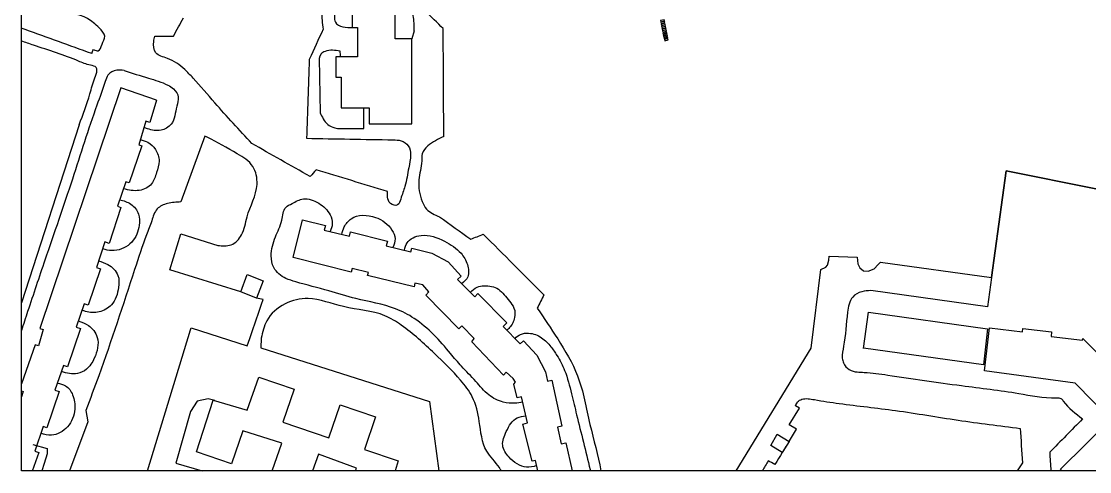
# Model space of a CAD drawing. Header units: millimetres. Extents: x 90409 to 691707, y 23091 to 490317.
# Drawn here: x 90409 to 466653, y 23091 to 181533 of the extents above; entities that cross this region are included whole.
import ezdxf

# ---------------------------------------------------------------- set-up
doc = ezdxf.new("R2010")
doc.units = ezdxf.units.MM
for name, color, linetype in [('дома', 253, 'Continuous'), ('дороги', 9, 'Continuous'), ('рамка', 250, 'Continuous')]:
    doc.layers.add(name, color=color, linetype=linetype)
doc.layers.add('дорожки', color=252, linetype='Continuous', transparency=0.5)

msp = doc.modelspace()

# ---------------------------------------------------------------- linework, layer by layer
at = {"layer": 'дома'}
for points in [[(203094, 151087), (212913, 151087), (212913, 145472), (227954, 145472), (227954, 175434), (222039, 175434), (222039, 186695), (206946, 186695), (206946, 179356), (208807, 179356), (208807, 169049), (201109, 169049), (201109, 161911), (203021, 161911), (203021, 151087), (203094, 151087)], [(137959, 153765), (125386, 158135), (96971, 73427), (98113, 73098), (96455, 67340), (95261, 67684), (90409, 53999)], [(137959, 153765), (135639, 145950), (134249, 146362), (131743, 138097), (132787, 137780), (128390, 124731), (127222, 125125), (124250, 116501), (125500, 116070), (121360, 103425), (119765, 103947), (116817, 94942), (118297, 94457), (113906, 81688), (112531, 82161), (109731, 73965), (111196, 73465), (106676, 59965), (105258, 60440), (102249, 51751), (103674, 51257), (99398, 38480), (98082, 38921), (95175, 30234), (96526, 29781), (94230, 23245)], [(186178, 98497), (189433, 111676), (197480, 109688), (197090, 108108), (205925, 105926), (206295, 107421), (219330, 104202), (218933, 102596), (227596, 100456), (227913, 101740), (234971, 100024), (240744, 96921), (245249, 91895), (243964, 90743), (250063, 84640), (251168, 85744), (261335, 75398), (260084, 74168), (266134, 68011), (267272, 69129), (271970, 64111), (274989, 58238), (275679, 54979), (277192, 55299), (280732, 39040), (279223, 38711), (280496, 32864), (282218, 33239), (284364, 23385)], [(272260, 23385), (271480, 26982), (270265, 26718), (267049, 39801), (268684, 40202), (266589, 49371), (264991, 49006), (263880, 53868), (264488, 54548), (263570, 55909), (261143, 58068), (260244, 57058), (249095, 68733), (249887, 69945), (245496, 74407), (244464, 73392), (232809, 85236), (233892, 86301), (231756, 88859), (228999, 89461), (228695, 88067), (212368, 92108), (212625, 93147), (206904, 94562), (206580, 93251), (186178, 98497)], [(169892, 92419), (175555, 90253), (173235, 84187), (167657, 86320), (169892, 92419)], [(387007, 66392), (388807, 79187), (430702, 73296), (429284, 60630), (387032, 66571)], [(429600, 58526), (431400, 73672), (442983, 72296), (443126, 73500), (453265, 72296), (453069, 70648), (464188, 69327), (464239, 69967), (492948, 41455), (476253, 24415), (477604, 23091)], [(456898, 23385), (456386, 23931), (474084, 41438), (461604, 54223), (429600, 58526)], [(152073, 30030), (158007, 48268), (169993, 44684), (173998, 56354), (186483, 52068), (182505, 40477), (198654, 34940), (202641, 46571), (215173, 42313), (211288, 30880), (223156, 26847), (222009, 23385)], [(90409, 51523), (91085, 51283), (90409, 49377)], [(178787, 23385), (182102, 33134), (168423, 37424), (164448, 25849), (152073, 30030)], [(354352, 32250), (356601, 36305), (360804, 33726), (358383, 29778), (354352, 32250)], [(208076, 23385), (208426, 24327), (195102, 29271), (192918, 23385)]]:
    msp.add_lwpolyline(points, dxfattribs=at)
at = {"layer": 'дороги'}
for points in [[(228753, 178226), (227954, 175434)], [(110764, 145172), (90409, 82546)], [(155904, 140791), (155051, 141179), (146607, 117979)], [(542323, 23385), (500457, 116318), (437267, 128948), (432080, 91429)], [(432080, 91429), (437267, 128948), (500457, 116318), (531944, 46424), (542323, 23385)], [(167657, 86320), (142660, 94083), (146595, 106754), (159587, 102719)], [(342115, 23385), (368580, 66521), (372007, 94183), (373769, 95035), (374338, 95774), (374793, 97535), (374975, 98890), (384744, 98558)], [(384744, 98558), (384971, 96171), (385767, 94751), (387018, 93785), (388610, 93671), (390771, 94410), (392193, 95944), (393014, 96830), (432080, 91429), (430655, 81121), (389585, 86799)], [(175628, 83699), (173235, 84187)], [(134880, 23385), (149927, 72989), (150159, 73748), (169910, 67307), (170921, 69976)], [(174907, 70039), (174703, 66620), (234151, 47812), (237388, 23385)], [(158528, 48145), (156193, 48694), (152348, 47871), (150013, 44303), (144794, 26050), (154116, 23385)], [(360951, 33966), (363426, 38001), (360858, 39576), (364436, 45409), (363085, 46238)], [(113098, 44568), (113827, 40590), (107408, 23385)], [(94428, 32603), (99547, 31257), (99547, 29372), (98470, 25962), (97656, 23385)]]:
    msp.add_lwpolyline(points, dxfattribs=at)
for points in [[(232654, 185202), (230961, 188983), (227864, 193110), (223321, 195173), (216403, 195689), (208763, 196102), (204323, 195895), (199470, 193213), (196992, 188880), (196269, 184959), (196682, 178769)], [(228753, 178226), (228727, 180267), (227907, 185609), (224901, 190440), (220524, 191158), (215820, 191745), (210854, 191745), (206085, 191680), (202557, 190113), (200858, 186131), (200662, 183258), (200989, 181234), (203667, 179668), (206946, 179356)], [(238977, 178986), (232654, 185202)], [(143988, 176333), (147502, 182783)], [(196682, 178769), (191830, 168143)], [(239185, 140968), (238977, 178986)], [(171530, 138596), (158543, 152862), (150875, 161583), (147939, 164599), (141821, 168511), (137742, 170468), (137008, 174462), (137416, 176336)], [(137416, 176336), (143988, 176333)], [(115204, 170206), (115778, 171682)], [(202670, 171097), (197402, 170985), (195944, 170089), (195328, 166336)], [(191830, 168143), (190833, 140381)], [(195328, 166336), (195659, 149350)], [(195659, 149350), (196733, 147252), (198296, 145273), (200798, 144058), (204446, 143780), (211083, 143780)], [(159587, 102719), (164279, 102916), (167955, 106415), (169880, 112712), (173405, 124172), (171916, 130497), (166454, 134962), (155904, 140791)], [(190833, 140381), (221329, 139860)], [(221329, 139860), (224214, 139507), (226675, 137776), (227496, 134498), (226858, 130035), (225490, 123477), (224032, 119014), (222938, 116919), (220386, 117466), (219383, 119652), (219383, 121655)], [(239185, 140968), (233511, 137685), (231597, 134953), (231415, 132403), (230413, 125754), (231597, 118194), (233147, 115462), (237690, 112734)], [(192130, 126938), (171530, 138596)], [(194227, 129306), (192130, 126938)], [(219383, 121655), (194227, 129306)], [(146607, 117979), (141878, 117439), (138263, 115549), (136312, 111329), (134482, 106436), (130284, 94228), (117643, 56821), (113098, 44568)], [(237690, 112734), (248703, 104911)], [(248703, 104911), (253112, 106616)], [(253112, 106616), (274443, 85301)], [(389585, 86799), (386434, 86384), (383202, 84503), (381382, 79172), (380003, 67196), (379553, 63000), (380003, 61351), (382002, 59003), (384802, 58154), (387252, 58004), (395537, 57079), (421535, 53359), (441666, 50585), (454983, 49044), (456491, 48856), (457371, 47914), (464158, 41634)], [(170921, 69976), (175628, 83699)], [(274443, 85301), (272105, 80643)], [(363085, 46238), (363817, 47632), (365293, 48543), (369722, 48413), (378448, 47068), (398332, 44591), (420313, 41207), (442227, 38321)], [(464158, 41634), (452579, 29892)], [(442227, 38321), (442953, 26235)], [(360951, 33966), (355814, 25590)], [(355814, 25590), (353490, 26912)]]:
    msp.add_spline(points, degree=3, dxfattribs=at)
for points, knots in [([(115778, 171682), (116415, 171372), (117990, 170605), (118715, 173798), (120559, 176446), (117297, 179848), (112506, 183888), (102162, 185445), (94655, 188428), (90409, 190030)], [0, 0, 0, 0, 1791.7614735, 4435.5985807, 7391.3737868, 10938.7586108, 16253.9802845, 26970.8783188, 40675.1210033, 40675.1210033, 40675.1210033, 40675.1210033]), ([(115204, 170206), (107401, 173039), (99144, 176036), (90863, 178974), (90409, 179135)], [0, 0, 0, 0, 24907.1480186, 26353.7699518, 26353.7699518, 26353.7699518, 26353.7699518]), ([(110764, 145172), (112136, 148766), (114206, 154189), (115747, 160713), (117217, 163668), (116778, 165773), (113790, 166136), (107016, 169167), (98582, 171839), (91831, 174120), (90409, 174613)], [0, 0, 0, 0, 11506.2025729, 17364.3452621, 20179.7869756, 21118.2191149, 23259.5079108, 27791.8225557, 44567.8522958, 49079.1600471, 49079.1600471, 49079.1600471, 49079.1600471]), ([(126607, 164265), (125749, 164379), (123706, 164649), (120773, 163150), (119360, 158261), (114779, 146358), (108270, 125086), (99824, 101032), (93876, 83232), (91145, 74941), (90409, 72694)], [0, 0, 0, 0, 2587.0577226, 6157.2023078, 8589.1265131, 17432.7122328, 44839.811178, 74938.0639129, 94032.4231519, 101124.0095242, 101124.0095242, 101124.0095242, 101124.0095242]), ([(126607, 164265), (129440, 163349), (134579, 161687), (140643, 159980), (144359, 157748), (146223, 154914), (144593, 150598), (144451, 145536), (139413, 142579), (135898, 143314), (133990, 144059), (133600, 144221)], [0, 0, 0, 0, 8956.9173911, 16244.560397, 18675.2430634, 21985.3545749, 25265.8262865, 31876.5001141, 36017.8086181, 40864.0723217, 42129.9028621, 42129.9028621, 42129.9028621, 42129.9028621]), ([(132296, 139920), (133232, 139698), (135311, 139087), (138016, 136489), (139451, 132385), (137917, 128309), (136758, 123801), (131675, 121404), (128204, 122135), (126364, 122634)], [975.8698852, 975.8698852, 975.8698852, 975.8698852, 3823.1557473, 7453.6671869, 11797.6060393, 15932.0414841, 20256.602468, 25194.8262825, 30806.725388, 30806.725388, 30806.725388, 30806.725388]), ([(125019, 118731), (126417, 118417), (129205, 117594), (132077, 113985), (132143, 108873), (129872, 103236), (124329, 100484), (120618, 101006), (119263, 101396), (118960, 101489)], [1182.6964204, 1182.6964204, 1182.6964204, 1182.6964204, 5395.7912053, 9844.5018853, 13808.1702959, 20260.657829, 27104.0228052, 30377.3220251, 31328.9650475, 31328.9650475, 31328.9650475, 31328.9650475]), ([(267001, 47568), (266068, 47373), (263800, 46999), (259545, 47380), (254486, 49911), (250430, 55156), (245644, 59718), (239101, 67711), (232033, 75591), (220170, 81754), (209590, 83312), (198053, 87005), (189719, 89054), (182895, 91106), (178997, 94152), (178011, 99930), (179612, 105666), (182426, 110762), (182560, 116003), (186342, 117636), (190020, 119938), (195419, 117768), (199090, 114449), (200218, 110422), (199539, 108480), (199225, 107581)], [2010.8420454, 2010.8420454, 2010.8420454, 2010.8420454, 4863.0503388, 8914.0217456, 14613.3699506, 21229.3855293, 28568.3591429, 34439.8183299, 52249.4017335, 59700.7166161, 74068.1854026, 83961.7996236, 96059.1033056, 99736.5196419, 105440.1796318, 109643.2503167, 116523.1256519, 122799.5758427, 127516.7035047, 130127.5218138, 134429.6757977, 140040.9746668, 145756.0197262, 149010.6447171, 151818.5742183, 151818.5742183, 151818.5742183, 151818.5742183]), ([(203257, 106585), (203451, 107499), (204097, 109561), (207449, 113712), (215182, 113484), (220469, 109555), (222453, 105082), (221664, 103031), (221274, 102018)], [3631.5426475, 3631.5426475, 3631.5426475, 3631.5426475, 6431.7904552, 10153.4281918, 18727.5419061, 26073.7944713, 29287.1531839, 32423.752842, 32423.752842, 32423.752842, 32423.752842]), ([(225319, 101019), (225488, 101964), (226246, 104643), (232302, 107297), (239141, 104559), (245032, 100891), (247729, 96218), (248303, 91655), (246427, 89920), (245479, 89228)], [1402.3558071, 1402.3558071, 1402.3558071, 1402.3558071, 4191.0262434, 9755.0474184, 18263.4105411, 25462.4955254, 30043.7356959, 34336.5252135, 37660.5636783, 37660.5636783, 37660.5636783, 37660.5636783]), ([(117587, 97292), (118730, 96975), (121476, 95993), (124956, 92634), (124776, 87053), (123075, 81694), (117960, 78868), (114058, 78980), (112182, 79758), (111775, 79948)], [2284.2778831, 2284.2778831, 2284.2778831, 2284.2778831, 5842.6866205, 11027.1585209, 15318.2395642, 21887.0301031, 26914.6022741, 31673.1636475, 33019.9505519, 33019.9505519, 33019.9505519, 33019.9505519]), ([(248530, 86174), (249231, 86935), (250619, 88131), (254244, 88753), (259014, 87792), (261617, 83729), (264296, 80651), (264404, 76988), (262995, 74345), (261731, 73116), (261405, 72823)], [2077.3000715, 2077.3000715, 2077.3000715, 2077.3000715, 5111.5326248, 7618.7778509, 12809.4369022, 18577.6514137, 21479.7911402, 24809.9970772, 28789.492581, 30103.689909, 30103.689909, 30103.689909, 30103.689909]), ([(259391, 23385), (259198, 23768), (257767, 26291), (252696, 30746), (252016, 40275), (250021, 49091), (243936, 56948), (235452, 65210), (226816, 73146), (216192, 79763), (204384, 80102), (192972, 85003), (182862, 82718), (176483, 77206), (175376, 72172), (174907, 70039)], [21791.4777163, 21791.4777163, 21791.4777163, 21791.4777163, 23063.86968, 30403.549075, 41135.4165825, 50158.7901067, 57278.2969646, 70430.1749999, 85803.7160358, 92439.1506111, 107407.5199824, 120198.2475221, 128496.5444211, 137252.5106559, 143690.0695606, 143690.0695606, 143690.0695606, 143690.0695606]), ([(272105, 80643), (274527, 77054), (279695, 69395), (287621, 56251), (290257, 39882), (293510, 28843), (294553, 23385)], [0, 0, 0, 0, 13018.1410693, 27780.6983533, 45450.8532229, 62180.4260899, 62180.4260899, 62180.4260899, 62180.4260899]), ([(110459, 76097), (111713, 75718), (114575, 74682), (118279, 69830), (116752, 63611), (113936, 59109), (109466, 56969), (106436, 57690), (104528, 58333)], [1063.0678116, 1063.0678116, 1063.0678116, 1063.0678116, 4945.1348843, 10160.2018203, 17599.68346, 22381.0918472, 25818.7660438, 31594.0547342, 31594.0547342, 31594.0547342, 31594.0547342]), ([(264268, 69910), (264862, 70532), (266222, 71676), (269795, 72059), (273778, 70543), (276833, 67290), (279506, 63392), (282352, 57957), (284077, 50777), (286963, 39123), (289155, 30164), (290796, 23532), (290832, 23385)], [1687.8931851, 1687.8931851, 1687.8931851, 1687.8931851, 4212.7516824, 7057.115162, 11900.6988967, 16466.4898501, 20219.9165096, 26096.7546451, 34733.8466584, 42253.3685513, 62126.3284926, 62576.7900736, 62576.7900736, 62576.7900736, 62576.7900736]), ([(103121, 54268), (104130, 54088), (106444, 53504), (108979, 49884), (109665, 44515), (107437, 38495), (101846, 35333), (98547, 36166), (97309, 36612)], [957.1062599, 957.1062599, 957.1062599, 957.1062599, 3942.1275424, 8057.149338, 13134.5220763, 19827.7907233, 26199.2351296, 30043.525687, 30043.525687, 30043.525687, 30043.525687]), ([(271868, 25192), (270662, 24815), (267179, 24111), (262406, 27279), (259128, 32364), (261251, 37597), (263848, 42186), (267043, 42591), (268107, 42726)], [2379.8433611, 2379.8433611, 2379.8433611, 2379.8433611, 6074.8236731, 13116.2895131, 17846.7625815, 22857.5260218, 29069.7589086, 32173.6446873, 32173.6446873, 32173.6446873, 32173.6446873])]:
    msp.add_open_spline(points, degree=3, knots=knots, dxfattribs=at)
for points in [[(202880, 169049), (202810, 169732), (202740, 170414), (202670, 171097)], [(211083, 143780), (211083, 146216), (211083, 148652), (211083, 151087)], [(353490, 26912), (352781, 25736), (352072, 24561), (351363, 23385)], [(452579, 29892), (452720, 27723), (452860, 25554), (453001, 23385)], [(442953, 26235), (442358, 25285), (441763, 24335), (441168, 23385)]]:
    msp.add_open_spline(points, degree=3, dxfattribs=at)
at = {"layer": 'дорожки'}
for points in [[(315564, 181821), (315646, 181429), (316918, 181698), (316836, 182089)], [(315664, 181208), (315749, 180817), (317019, 181094), (316934, 181485)], [(315768, 180595), (315856, 180205), (317124, 180490), (317036, 180880)], [(315876, 179983), (315967, 179594), (317233, 179887), (317143, 180277)], [(315989, 179372), (316081, 178983), (317346, 179285), (317253, 179674)], [(316105, 178762), (316200, 178374), (317463, 178684), (317367, 179072)], [(316225, 178152), (316323, 177765), (317583, 178083), (317485, 178471)], [(316349, 177544), (316449, 177157), (317708, 177483), (317607, 177870)], [(316477, 176936), (316580, 176549), (317836, 176884), (317733, 177270)], [(316609, 176329), (316715, 175943), (317969, 176286), (317863, 176672)], [(316745, 175723), (316853, 175337), (318105, 175688), (317997, 176074)], [(316885, 175117), (316995, 174733), (318245, 175092), (318134, 175476)]]:
    msp.add_lwpolyline(points, close=True, dxfattribs=at)
at = {"layer": 'рамка', "color": 0}
msp.add_lwpolyline([(90409, 490317), (691707, 490317), (691707, 23385), (90409, 23385)], close=True, dxfattribs=at)

doc.saveas('drawing.dxf')
